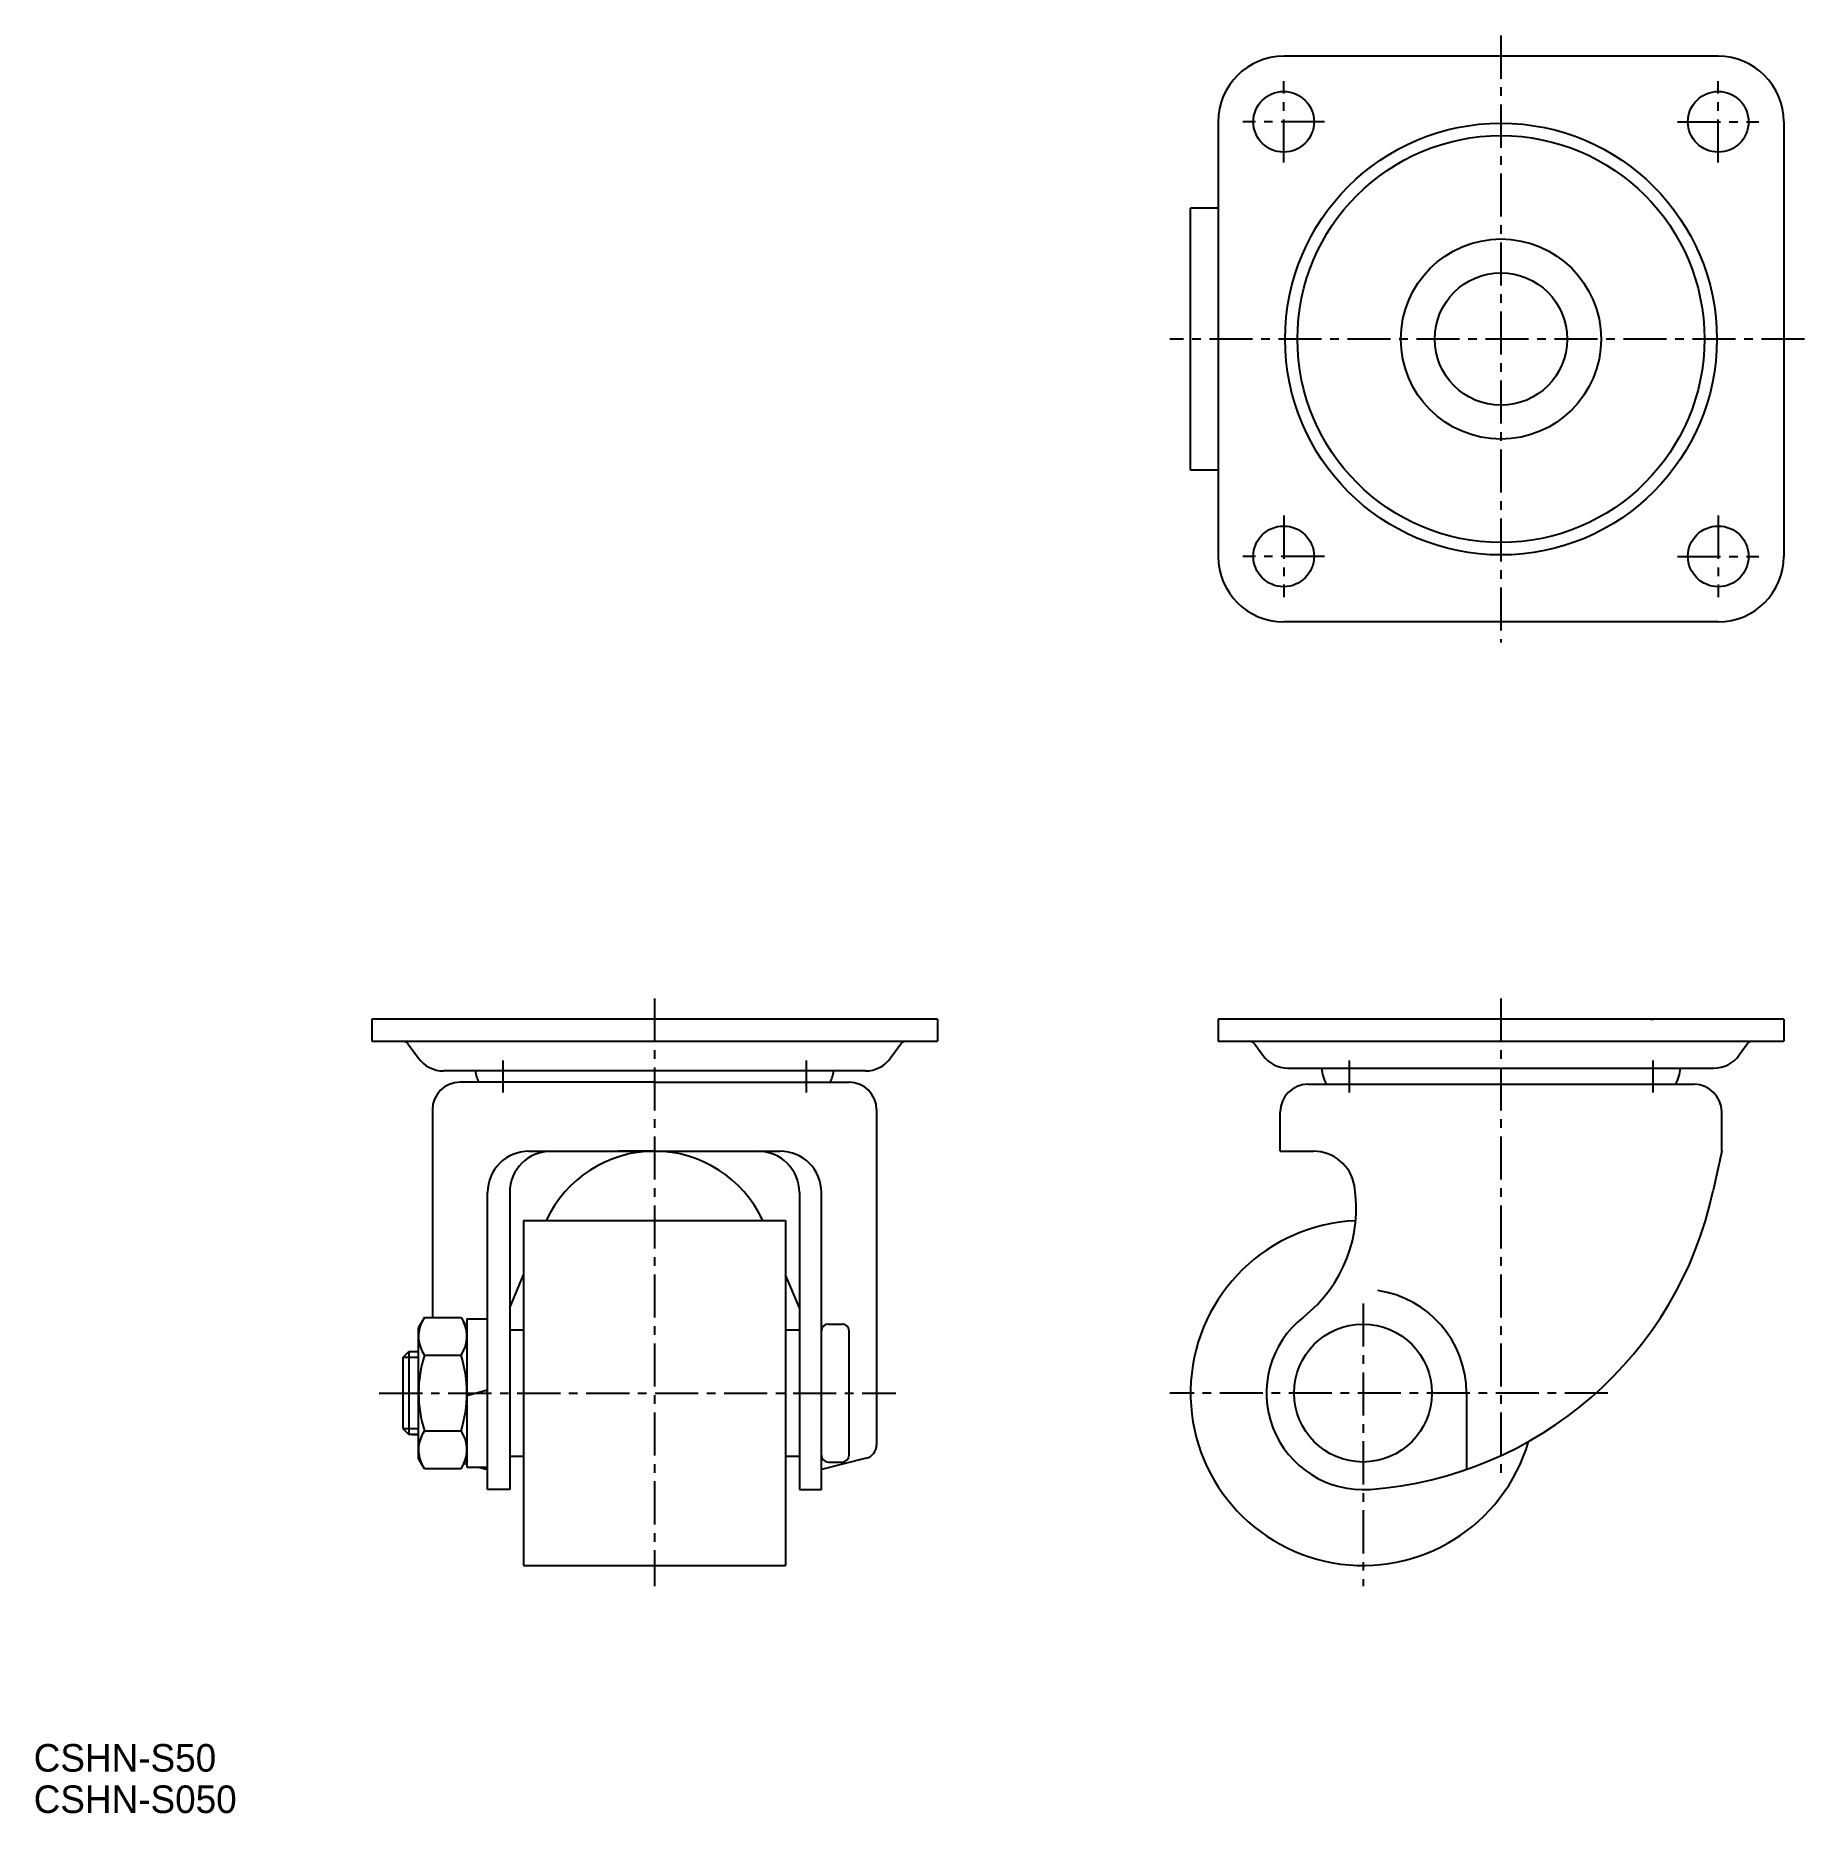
# Model space of a CAD drawing. Extents: x 2763 to 3019, y 0 to 257.
import ezdxf

# ---------------------------------------------------------------- set-up
doc = ezdxf.new("R2010")
doc.units = 0
doc.header["$LTSCALE"] = 5
doc.linetypes.add('CENTER', pattern=[2, 1.25, -0.25, 0.25, -0.25])
doc.layers.get('0').update_dxf_attribs({"linetype": 'CONTINUOUS'})
doc.layers.add('CENTER', color=1, linetype='CENTER')

msp = doc.modelspace()

# ---------------------------------------------------------------- linework, layer by layer
at = {"color": 7, "linetype": 'CONTINUOUS'}
for p, q in [((3006.76, 254.35), (2943.76, 254.35)), ((2934.26, 244.85), (2934.26, 181.85)), ((3016.26, 244.85), (3016.26, 181.85)), ((2930.26, 194.35), (2930.26, 232.35)), ((2934.26, 232.35), (2930.26, 232.35)), ((2934.26, 194.35), (2930.26, 194.35)), ((3006.76, 172.35), (2943.76, 172.35)), ((2893.55, 114.75), (2811.55, 114.75)), ((2811.55, 114.75), (2811.55, 111.55)), ((2893.55, 114.75), (2893.55, 111.55)), ((3016.26, 114.75), (2934.26, 114.75)), ((2934.26, 114.75), (2934.26, 111.55)), ((2996.96, 114.75), (2997.26, 114.75)), ((2996.96, 114.75), (2997.26, 114.75)), ((2997.41, 114.75), (2997.11, 114.75)), ((2997.41, 114.75), (2997.11, 114.75)), ((3016.26, 114.75), (3016.26, 111.55)), ((2811.55, 111.55), (2893.55, 111.55)), ((2816.85, 111.14), (2818.32, 109.11)), ((2888.25, 111.14), (2886.78, 109.11)), ((2934.26, 111.55), (3016.26, 111.55)), ((2939.56, 111.14), (2940.73, 109.51)), ((3010.95, 111.14), (3009.78, 109.51)), ((2883.13, 107.25), (2821.96, 107.25)), ((2944.38, 107.65), (3006.13, 107.65)), ((2852.55, 105.61), (2824.35, 105.61)), ((2852.55, 105.61), (2880.75, 105.61)), ((2947.26, 105.31), (3003.26, 105.31)), ((2820.35, 101.61), (2820.35, 71.52)), ((2884.75, 101.61), (2884.75, 53.04)), ((2943.26, 95.61), (2943.26, 101.31)), ((3007.26, 95.61), (3007.26, 101.31)), ((2834.35, 95.61), (2870.75, 95.61)), ((2852.55, 95.61), (2847.29, 95.61)), ((2852.55, 95.61), (2857.8, 95.61)), ((2943.26, 95.61), (2948.09, 95.61)), ((3007.26, 95.61), (3006.03, 89.91)), ((2828.35, 46.55), (2828.35, 89.61)), ((2831.55, 89.61), (2831.55, 46.55)), ((2873.55, 89.61), (2873.55, 46.55)), ((2876.75, 46.55), (2876.75, 89.61)), ((2833.55, 85.55), (2833.55, 35.55)), ((2833.55, 85.55), (2871.55, 85.55)), ((2871.55, 85.55), (2871.55, 35.55)), ((2831.55, 72.92), (2833.55, 77.71)), ((2873.55, 72.92), (2871.55, 77.71)), ((2819.2, 71.52), (2818.35, 70.05)), ((2818.35, 51.05), (2818.35, 70.05)), ((2819.2, 71.52), (2824.5, 71.52)), ((2824.5, 71.52), (2825.35, 70.05)), ((2825.35, 71.3), (2825.35, 49.8)), ((2825.35, 71.3), (2828.35, 71.3)), ((2831.55, 69.7), (2833.55, 69.7)), ((2871.55, 69.7), (2873.55, 69.7)), ((2877.75, 70.55), (2879.75, 70.55)), ((2880.75, 51.55), (2880.75, 69.55)), ((2816.05, 65.68), (2816.92, 66.55)), ((2816.05, 65.68), (2816.05, 55.43)), ((2816.05, 64.8), (2816.05, 60.55)), ((2816.92, 66.55), (2816.92, 54.55)), ((2816.92, 66.55), (2818.35, 66.55)), ((2817.35, 66.55), (2818.35, 66.55)), ((2819.2, 66.04), (2824.5, 66.04)), ((2828.35, 60.96), (2825.35, 60.15)), ((2970.26, 60.55), (2970.26, 49.47)), ((2816.05, 55.43), (2816.92, 54.55)), ((2818.35, 54.55), (2816.92, 54.55)), ((2817.35, 54.55), (2818.35, 54.55)), ((2819.2, 55.07), (2824.5, 55.07)), ((2819.2, 49.58), (2818.35, 51.05)), ((2824.5, 49.58), (2819.2, 49.58)), ((2824.5, 49.58), (2825.35, 51.05)), ((2824.92, 50.33), (2825.35, 50.23)), ((2825.35, 49.8), (2828.35, 49.8)), ((2827.03, 49.8), (2828.35, 49.47)), ((2831.55, 51.4), (2833.55, 51.4)), ((2871.55, 51.4), (2873.55, 51.4)), ((2883.23, 51.1), (2876.75, 49.47)), ((2877.75, 50.55), (2879.75, 50.55)), ((2831.55, 46.55), (2828.35, 46.55)), ((2873.55, 46.55), (2876.75, 46.55)), ((2833.55, 35.55), (2871.55, 35.55))]:
    msp.add_line(p, q, dxfattribs=at)
at = {"color": 3, "linetype": 'CONTINUOUS'}
for p, q in [((2818.35, 65.68), (2816.05, 65.68)), ((2816.05, 55.43), (2818.35, 55.43))]:
    msp.add_line(p, q, dxfattribs=at)
at = {"color": 7, "linetype": 'CONTINUOUS'}
for centre, radius in [((2943.76, 244.85), 4.4), ((3006.76, 244.85), 4.4), ((2975.26, 213.35), 31.3), ((2975.26, 213.35), 29.5), ((2975.26, 213.35), 14.51), ((2975.26, 213.35), 9.6), ((2943.76, 181.85), 4.4), ((3006.76, 181.85), 4.4), ((2955.26, 60.55), 10)]:
    msp.add_circle(centre, radius, dxfattribs=at)
for centre, radius, start, end in [((2943.76, 244.85), 9.5, 90, 180), ((3006.76, 244.85), 9.5, 0, 90), ((2943.76, 181.85), 9.5, 180, 270), ((3006.76, 181.85), 9.5, 270, 0), ((2816.04, 110.55), 1, 35.9142, 90), ((2889.06, 110.55), 1, 90, 144.0858), ((2938.75, 110.55), 1, 35.9142, 90), ((3011.76, 110.55), 1, 90, 144.0858), ((2821.96, 111.75), 4.5, 215.9142, 270), ((2883.13, 111.75), 4.5, 270, 324.0858), ((2944.38, 112.15), 4.5, 215.9142, 270), ((3006.13, 112.15), 4.5, 270, 324.0858), ((2830.55, 107.58), 3.97, 184.7681, 209.7503), ((2874.55, 107.58), 3.97, 330.2497, 355.2319), ((2953.26, 107.58), 3.97, 178.9713, 214.8656), ((2997.26, 107.58), 3.97, 325.1344, 1.0287), ((2824.35, 101.61), 4, 90, 180), ((2880.75, 101.61), 4, 0, 90), ((2947.26, 101.31), 4, 90, 180), ((3003.26, 101.31), 4, 0, 90), ((2834.35, 89.61), 6, 90, 180), ((2837.55, 89.61), 6, 90, 180), ((2852.55, 78.31), 17.3, 24.7444, 155.2556), ((2867.55, 89.61), 6, 0, 90), ((2870.75, 89.61), 6, 0, 90), ((2948.09, 89.61), 6, 9.4613, 90), ((2934.28, 87.31), 20, 308.0922, 9.4613), ((2952.26, 101.44), 55, 274.1961, 347.8983), ((2955.26, 60.55), 25, 92.4186, 343.664), ((2955.26, 60.55), 15, 359.9996, 81.8483), ((2823.2, 68.78), 4.86, 154.3842, 214.3842), ((2820.49, 68.78), 4.86, 325.6158, 25.6158), ((2877.75, 69.55), 1, 90, 180), ((2879.75, 69.55), 1, 0, 90), ((2955.26, 60.55), 14, 128.0922, 274.1961), ((2836.5, 60.55), 18.15, 162.412, 197.588), ((2807.2, 60.55), 18.15, 342.412, 17.588), ((2823.2, 52.33), 4.86, 145.6158, 205.6158), ((2820.49, 52.33), 4.86, 334.3842, 34.3842), ((2877.75, 51.55), 1, 180, 270), ((2879.75, 51.55), 1, 270, 0), ((2882.75, 53.04), 2, 284.1115, 0)]:
    msp.add_arc(centre, radius, start, end, dxfattribs=at)
at = {"layer": 'CENTER', "color": 1, "linetype": 'CENTER'}
for p, q in [((2975.26, 257.35), (2975.26, 169.35)), ((2975.26, 257.35), (2975.26, 169.35)), ((2943.76, 238.95), (2943.76, 250.75)), ((3006.76, 238.95), (3006.76, 250.75)), ((2949.66, 244.85), (2937.86, 244.85)), ((3000.86, 244.85), (3012.66, 244.85)), ((3019.26, 213.35), (2927.26, 213.35)), ((2943.76, 187.75), (2943.76, 175.95)), ((3006.76, 187.75), (3006.76, 175.95)), ((2949.66, 181.85), (2937.86, 181.85)), ((3000.86, 181.85), (3012.66, 181.85)), ((2852.55, 117.75), (2852.55, 32.55)), ((2975.26, 117.75), (2975.26, 48.48)), ((2830.55, 108.75), (2830.55, 104.11)), ((2874.55, 108.75), (2874.55, 104.11)), ((2953.26, 108.75), (2953.26, 104.11)), ((2997.26, 108.75), (2997.26, 104.11)), ((2955.26, 73.55), (2955.26, 32.55)), ((2812.65, 60.55), (2887.55, 60.55)), ((2990.76, 60.55), (2927.26, 60.55))]:
    msp.add_line(p, q, dxfattribs=at)

# ---------------------------------------------------------------- texts
at = {"color": 7, "linetype": 'CONTINUOUS'}
for s, p in [('CSHN-S50', (2762.55, 5.66)), ('CSHN-S050', (2762.55, -0.34))]:
    msp.add_text(s, height=4, dxfattribs=at).set_placement(p)

doc.saveas('drawing.dxf')
